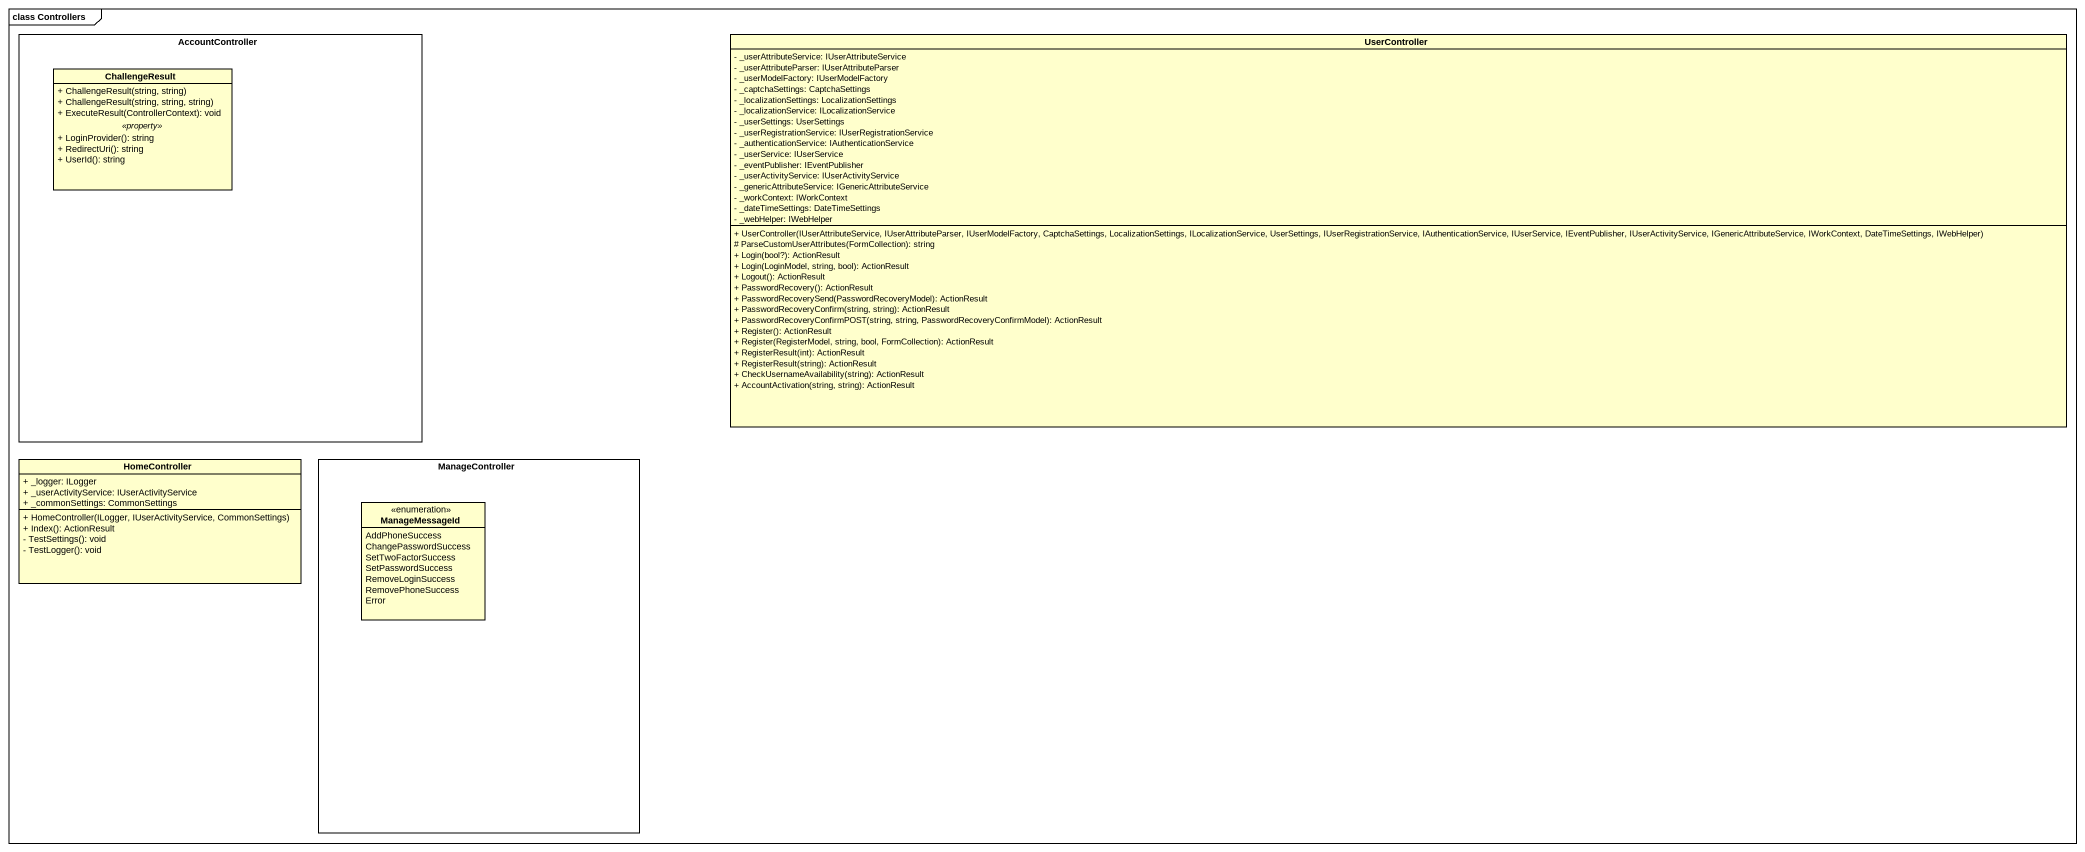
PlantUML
@startuml
mainframe class Controllers
hide circle
hide empty members
skinparam classAttributeIconSize 0
rectangle AccountController {
  class ChallengeResult {
    + ChallengeResult(string, string)
    + ChallengeResult(string, string, string)
    + ExecuteResult(ControllerContext): void
    .. <<property>> ..
    + LoginProvider(): string
    + RedirectUri(): string
    + UserId(): string
  }
}
class UserController {
  - _userAttributeService: IUserAttributeService
  - _userAttributeParser: IUserAttributeParser
  - _userModelFactory: IUserModelFactory
  - _captchaSettings: CaptchaSettings
  - _localizationSettings: LocalizationSettings
  - _localizationService: ILocalizationService
  - _userSettings: UserSettings
  - _userRegistrationService: IUserRegistrationService
  - _authenticationService: IAuthenticationService
  - _userService: IUserService
  - _eventPublisher: IEventPublisher
  - _userActivityService: IUserActivityService
  - _genericAttributeService: IGenericAttributeService
  - _workContext: IWorkContext
  - _dateTimeSettings: DateTimeSettings
  - _webHelper: IWebHelper
  + UserController(IUserAttributeService, IUserAttributeParser, IUserModelFactory, CaptchaSettings, LocalizationSettings, ILocalizationService, UserSettings, IUserRegistrationService, IAuthenticationService, IUserService, IEventPublisher, IUserActivityService, IGenericAttributeService, IWorkContext, DateTimeSettings, IWebHelper)
  # ParseCustomUserAttributes(FormCollection): string
  + Login(bool?): ActionResult
  + Login(LoginModel, string, bool): ActionResult
  + Logout(): ActionResult
  + PasswordRecovery(): ActionResult
  + PasswordRecoverySend(PasswordRecoveryModel): ActionResult
  + PasswordRecoveryConfirm(string, string): ActionResult
  + PasswordRecoveryConfirmPOST(string, string, PasswordRecoveryConfirmModel): ActionResult
  + Register(): ActionResult
  + Register(RegisterModel, string, bool, FormCollection): ActionResult
  + RegisterResult(int): ActionResult
  + RegisterResult(string): ActionResult
  + CheckUsernameAvailability(string): ActionResult
  + AccountActivation(string, string): ActionResult
}
class HomeController {
  + _logger: ILogger
  + _userActivityService: IUserActivityService
  + _commonSettings: CommonSettings
  + HomeController(ILogger, IUserActivityService, CommonSettings)
  + Index(): ActionResult
  - TestSettings(): void
  - TestLogger(): void
}
rectangle ManageController {
  enum ManageMessageId {
    AddPhoneSuccess
    ChangePasswordSuccess
    SetTwoFactorSuccess
    SetPasswordSuccess
    RemoveLoginSuccess
    RemovePhoneSuccess
    Error
  }
}
@enduml
